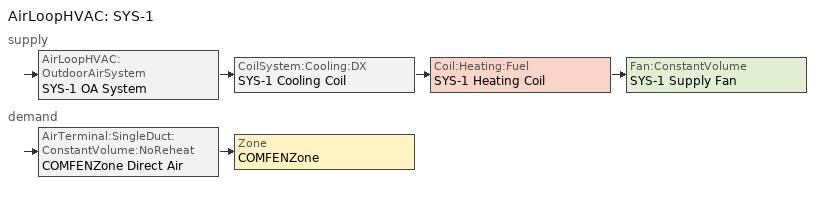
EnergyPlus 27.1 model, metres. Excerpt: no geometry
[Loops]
AirLoopHVAC 'SYS-1'
 supply: AirLoopHVAC:OutdoorAirSystem 'SYS-1 OA System' > CoilSystem:Cooling:DX 'SYS-1 Cooling Coil' > Coil:Heating:Fuel 'SYS-1 Heating Coil' > Fan:ConstantVolume 'SYS-1 Supply Fan'
 demand: AirTerminal:SingleDuct:ConstantVolume:NoReheat 'COMFENZone Direct Air' > Zone 'COMFENZone'
[ZoneControl:Thermostat]
COMFENZone Thermostat: Zone or ZoneList=COMFENZone; Control Type Schedule=Zone-Control-Type-Sched; Control 1=COMFENZone DualSPSched
[ThermostatSetpoint:DualSetpoint]
COMFENZone DualSPSched: Heating Setpoint Temperature Schedule=HTG-SCHED; Cooling Setpoint Temperature Schedule=CLG-SCHED
[Sizing:Zone]
COMFENZone: Zone Cooling Design Supply Air Temperature Input Method=SupplyAirTemperature; Zone Cooling Design Supply Air Temperature {C}=14; Zone Heating Design Supply Air Temperature Input Method=SupplyAirTemperature; Zone Heating Design Supply Air Temperature {C}=40; Zone Cooling Design Supply Air Humidity Ratio {kgWater/kgDryAir}=0.0085; Zone Heating Design Supply Air Humidity Ratio {kgWater/kgDryAir}=0.008; Design Specification Outdoor Air Object=SZ DSOA COMFENZone; Zone Heating Sizing Factor=1.3; Zone Cooling Sizing Factor=1.3; Cooling Design Air Flow Method=DesignDay; Heating Design Air Flow Method=DesignDay; Account for Dedicated Outdoor Air System=No; Dedicated Outdoor Air System Control Strategy=NeutralSupplyAir; Dedicated Outdoor Air Low Setpoint Temperature for Design {C}=Autosize; Dedicated Outdoor Air High Setpoint Temperature for Design {C}=Autosize
[DesignSpecification:OutdoorAir]
SZ DSOA COMFENZone: Outdoor Air Method=Flow/Person; Outdoor Air Flow per Person {m3/s-person}=0.01
[Zone equipment]
COMFENZone: COMFENZone Direct Air
[AirTerminal:SingleDuct:ConstantVolume:NoReheat]
COMFENZone Direct Air: Availability Schedule=ALWAYSON; Maximum Air Flow Rate {m3/s}=Autosize
[Sizing:System]
SYS-1: Type of Load to Size On=Sensible; Design Outdoor Air Flow Rate {m3/s}=Autosize; Central Heating Maximum System Air Flow Ratio=1; Preheat Design Temperature {C}=7; Preheat Design Humidity Ratio {kgWater/kgDryAir}=0.008; Precool Design Temperature {C}=12.8; Precool Design Humidity Ratio {kgWater/kgDryAir}=0.008; Central Cooling Design Supply Air Temperature {C}=12.8; Central Heating Design Supply Air Temperature {C}=40; Type of Zone Sum to Use=NonCoincident; 100% Outdoor Air in Cooling=No; 100% Outdoor Air in Heating=No; Central Cooling Design Supply Air Humidity Ratio {kgWater/kgDryAir}=0.0085; Central Heating Design Supply Air Humidity Ratio {kgWater/kgDryAir}=0.008; Cooling Supply Air Flow Rate Method=DesignDay; Heating Supply Air Flow Rate Method=DesignDay; System Outdoor Air Method=ZoneSum; Zone Maximum Outdoor Air Fraction=1; Cooling Design Capacity Method=CoolingDesignCapacity; Cooling Design Capacity {W}=Autosize; Heating Design Capacity Method=HeatingDesignCapacity; Heating Design Capacity {W}=Autosize; Central Cooling Capacity Control Method=VAV
[AirLoopHVAC]
SYS-1: Design Supply Air Flow Rate {m3/s}=Autosize
[SetpointManager:SingleZone:Reheat]
SYS-1 Setpoint Manager 1: Control Variable=Temperature; Minimum Supply Air Temperature {C}=14; Maximum Supply Air Temperature {C}=45; Control Zone=COMFENZone; Setpoint Node or NodeList=SYS-1 Sup Air Temp Nodes
[SetpointManager:MixedAir]
SYS-1 Setpoint Manager 2: Control Variable=Temperature; Setpoint Node or NodeList=SYS-1 Supply Fan Upstream Nodes
[CoilSystem:Cooling:DX]
SYS-1 Cooling Coil: Availability Schedule=ALWAYSON; Cooling Coil=SYS-1 DX Cooling Coil
[Coil:Cooling:DX:SingleSpeed]
SYS-1 DX Cooling Coil: Availability Schedule=ALWAYSON; Gross Rated Total Cooling Capacity {W}=Autosize; Gross Rated Sensible Heat Ratio=Autosize; Gross Rated Cooling COP {W/W}=2.777778; Rated Air Flow Rate {m3/s}=Autosize; 2023 Rated Evaporator Fan Power Per Volume Flow Rate {W/(m3/s)}=934.4; Total Cooling Capacity Function of Temperature Curve=WindACCoolCapFT; Total Cooling Capacity Function of Flow Fraction Curve=WindACCoolCapFFF; Energy Input Ratio Function of Temperature Curve=WindACEIRFT; Energy Input Ratio Function of Flow Fraction Curve=WindACEIRFFF; Part Load Fraction Correlation Curve=WindACPLFFPLR
[Coil:Heating:Fuel]
SYS-1 Heating Coil: Availability Schedule=ALWAYSON; Fuel Type=NaturalGas; Burner Efficiency=0.740741; Nominal Capacity {W}=Autosize
[Fan:ConstantVolume]
SYS-1 Supply Fan: Availability Schedule=FAN-SCHED; Fan Total Efficiency=0.6; Pressure Rise {Pa}=600; Maximum Flow Rate {m3/s}=Autosize; Motor Efficiency=0.9; Motor In Airstream Fraction=1
[Controller:OutdoorAir]
SYS-1 OA Controller: Minimum Outdoor Air Flow Rate {m3/s}=Autosize; Maximum Outdoor Air Flow Rate {m3/s}=Autosize; Economizer Control Type=NoEconomizer; Economizer Control Action Type=ModulateFlow; Economizer Maximum Limit Dry-Bulb Temperature {C}=23.884; Lockout Type=NoLockout; Minimum Limit Type=FixedMinimum; Minimum Outdoor Air Schedule=Min OA Sched
[Schedule:Compact]
ALWAYSON: Through: 12/31, For: AllDays, Until: 24:00, 1
Zone-Control-Type-Sched: Through: 12/31, For: AllDays, Until: 24:00, 4
Min OA Sched: Through: 12/31, For: Weekdays SummerDesignDay, Until: 07:00, 0, Until: 22:00, 1, Until: 24:00, 0, For: Saturday WinterDesignDay, Until: 07:00, 0, Until: 18:00, 1, Until: 24:00, 0, For: AllOtherDays, Until: 24:00, 0
FAN-SCHED: Through: 12/31, For: Weekdays SummerDesignDay, Until: 06:00, 0, Until: 22:00, 1, Until: 24:00, 0, For: Saturday WinterDesignDay, Until: 06:00, 0, Until: 18:00, 1, Until: 24:00, 0, For: AllOtherDays, Until: 24:00, 0
CLG-SCHED: Through: 12/31, For: Weekdays SummerDesignDay, Until: 06:00, 26.7, Until: 22:00, 24, Until: 24:00, 26.7, For: Saturday, Until: 06:00, 26.7, Until: 18:00, 24, Until: 24:00, 26.7, For: AllOtherDays, Until: 24:00, 26.7
HTG-SCHED: Through: 12/31, For: Weekdays, Until: 06:00, 15.6, Until: 22:00, 21, Until: 24:00, 15.6, For: Saturday, Until: 06:00, 15.6, Until: 18:00, 21, Until: 24:00, 15.6, For: WinterDesignDay, Until: 24:00, 21, For: AllOtherDays, Until: 24:00, 15.6
[Curve:Biquadratic]
Name | Coefficient1 Constant | Coefficient2 x | Coefficient3 x**2 | Coefficient4 y | Coefficient5 y**2 | Coefficient6 x*y | Minimum Value of x | Maximum Value of x | Minimum Value of y | Maximum Value of y
WindACCoolCapFT | 0.942588 | 0.00954335 | 0.00068377 | -0.0110427 | 5.249e-06 | -9.72e-06 | -999 | 999 | -999 | 999
WindACEIRFT | 0.342414 | 0.034885 | -0.0006237 | 0.00497722 | 0.000437951 | -0.000728028 | 12.77778 | 23.88889 | 23.88889 | 46.11111
[Curve:Quadratic]
Name | Coefficient1 Constant | Coefficient2 x | Coefficient3 x**2 | Minimum Value of x | Maximum Value of x
WindACCoolCapFFF | 0.8 | 0.2 | 0 | 0.5 | 1.5
WindACEIRFFF | 1.1552 | -0.1808 | 0.0256 | -999 | 999
WindACPLFFPLR | 0.75 | 0.25 | 0 | -999 | 999
